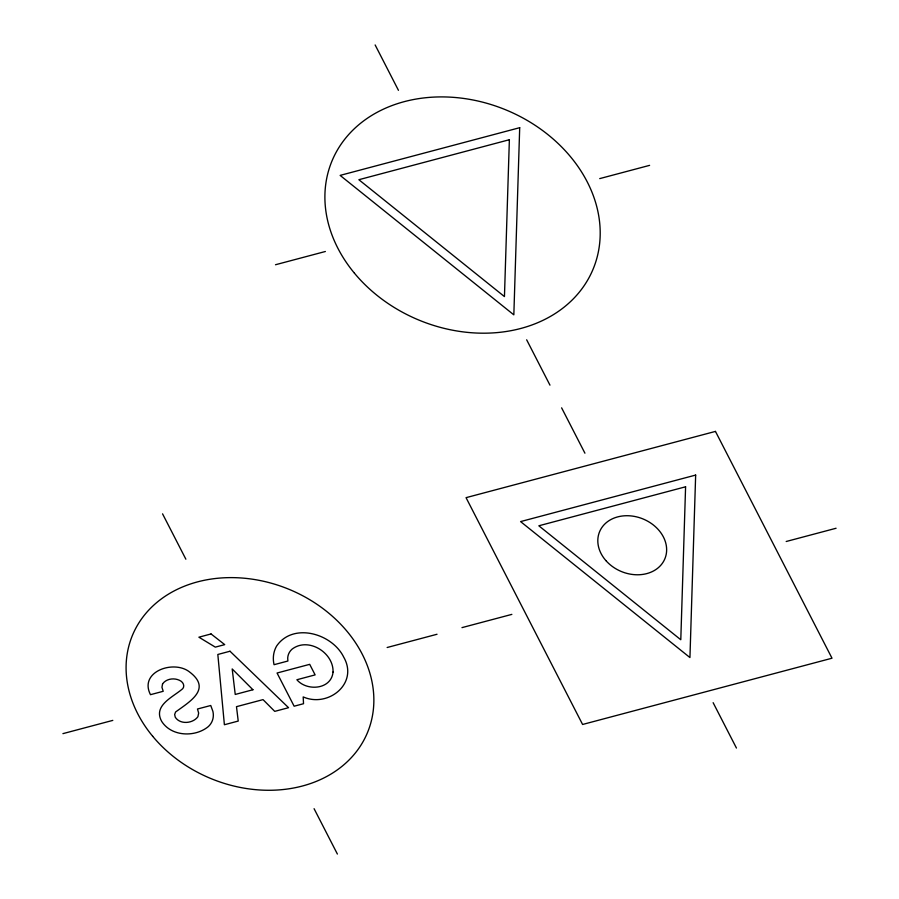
<?xml version="1.0" encoding="UTF-8"?>
<svg xmlns="http://www.w3.org/2000/svg" width="899" height="899" viewBox="0 0 899 899"><rect width="100%" height="100%" fill="white"/><g stroke="black" fill="none" stroke-linecap="round" stroke-linejoin="round"><path stroke-width="1.35" d="M275.499 264.744L325.371 251.495M599.723 178.609L649.606 165.36M62.919 733.64L112.802 720.391M387.143 647.505L437.026 634.256M461.974 627.626L511.857 614.377M786.198 541.501L836.081 528.252M375.141 44.95L398.448 90.316M526.657 339.8L549.963 385.154M561.617 407.843L584.923 453.197M713.132 702.681L736.438 748.047M162.562 513.846L185.868 559.2M314.077 808.684L337.383 854.05M509.373 139.716L504.451 296.591L358.858 179.71L509.373 139.716M519.701 127.692L513.835 314.852L340.125 175.395L519.701 127.692M685.589 486.797L680.79 639.751L538.827 525.791L685.589 486.797M695.657 475.077L689.938 657.551L520.577 521.589L695.657 475.077M162.55 683.914L161.955 687.319L163.202 691.297L150.481 694.68C138.671 671.677 173.732 659.529 189.464 671.901C212.018 688.859 190.206 701.31 175.597 711.986L174.653 714.48L175.26 717.222C180.137 724.841 192.925 723.583 197.904 716.728L198.657 713.087L197.477 709.008L210.748 705.501L212.917 711.424A23.307 18.755 22.4 0 1 208.411 726.516C195.162 737.506 171.406 736.686 161.696 721.391C152.751 705.355 173.181 697.107 182.733 688.668A6.439 5.18 22.4 0 0 181.16 681.273C175.541 677.453 166.596 678.194 162.55 683.914M333.046 672.014C331.416 689.634 306.851 691.556 296.872 679.745L315.122 674.891L309.706 664.339L277.061 673.014L294.13 706.209L303.525 703.715L303.188 696.916C328.101 707.974 358.937 683.543 343.665 657.034C332.169 633.593 293.153 622.018 276.634 646.01A37.814 30.431 22.4 0 0 274.049 664.698L287.882 661.023L287.702 657.956A19.351 15.575 22.4 0 1 291.961 649.235C308.065 636.717 333.72 652.505 333.046 672.014M211.051 633.941L198.904 637.2L215.322 647.134L224.728 644.628L211.051 633.941M715.458 431.408L466.053 497.664L582.597 724.47L832.002 658.214L715.458 431.408M229.998 651.236L217.828 654.472L224.39 724.74L238.224 721.065L236.482 706.67L263.036 699.624L274.734 711.367L288.557 707.693L229.998 651.236M252.934 689.747L235.235 694.455L232.189 668.957L252.934 689.747M152.684 736.281A127.175 102.362 22.4 0 0 365.039 737.933A127.175 102.362 22.4 0 0 232.2 577.619A127.175 102.362 22.4 0 0 152.684 736.281M605.892 560.594A35.331 28.431 22.4 0 0 664.575 559.448A35.331 28.431 22.4 0 0 626.232 515.723A35.331 28.431 22.4 0 0 605.892 560.594M354.453 273.206A141.312 113.735 22.4 0 0 590.396 275.049A141.312 113.735 22.4 0 0 442.802 96.912A141.312 113.735 22.4 0 0 354.453 273.206"/></g></svg>
